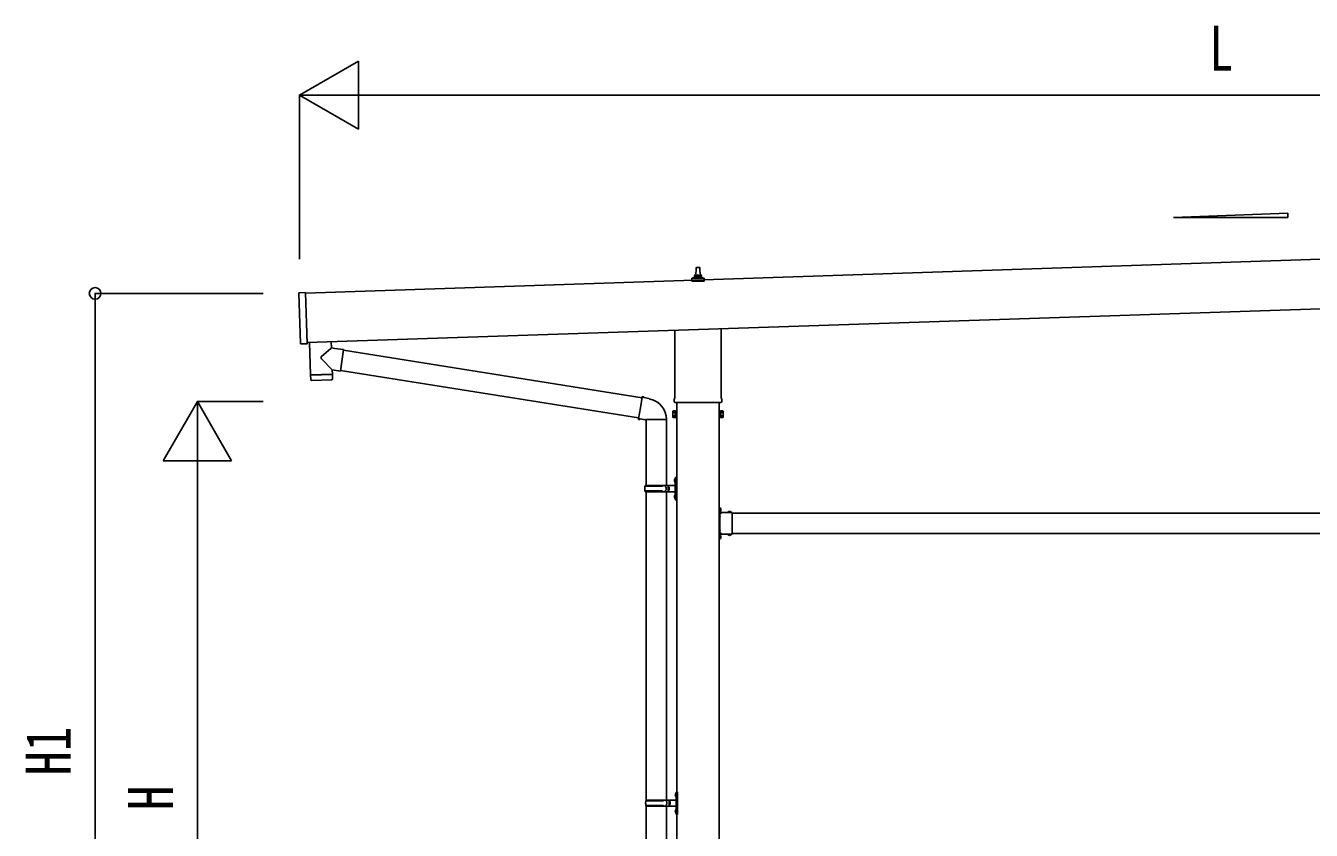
# Model space of a CAD drawing. Units: millimetres, scale not verified. Extents: x -16820 to 16820, y -11880 to 11880.
# Drawn here: x -4128 to -356, y -2420 to -60 of the extents above; entities that cross this region are included whole.
import ezdxf
from ezdxf.enums import TextEntityAlignment as Align

# ---------------------------------------------------------------- set-up
doc = ezdxf.new("R2010")
doc.units = ezdxf.units.MM
doc.header["$LTSCALE"] = 50
for name, color, linetype in [('0-4_YKK_13', 4, 'Continuous'), ('0-5_YKK_A1', 4, 'Continuous'), ('0-6_YKK_D', 6, 'Continuous')]:
    doc.layers.add(name, color=color, linetype=linetype)
doc.styles.add('ＭＳ ゴシック', font='')
doc.styles.get('ＭＳ ゴシック').set_extended_font_data('MS Gothic')

msp = doc.modelspace()

# ---------------------------------------------------------------- linework, layer by layer
at = {"layer": '0-4_YKK_13'}
for p, q in [((-2161.42, -793.74), (-2160.69, -770.21)), ((-2159.69, -769.24), (-2151.15, -769.24)), ((-2150.15, -770.21), (-2149.42, -793.74)), ((-2173.67, -809.24), (-2173.67, -801.53)), ((-2137.17, -809.24), (-2173.67, -809.24)), ((-2173.29, -800.74), (-2137.55, -800.74)), ((-2172.91, -800.55), (-2166.19, -798.92)), ((-2165.8, -798.74), (-2145.04, -798.74)), ((-2165.42, -797.95), (-2165.42, -793.74)), ((-2164.42, -793.74), (-2146.42, -793.74)), ((-2145.42, -797.95), (-2145.42, -793.74)), ((-2137.94, -800.55), (-2144.66, -798.92)), ((-2137.17, -809.24), (-2137.17, -801.53)), ((-3321.72, -992.84), (-3326.65, -844.92)), ((-3306.7, -843.25), (-3325.68, -843.89)), ((-2223.72, -1153.23), (-2223.72, -953.65)), ((-2087.12, -949.1), (-2087.12, -1153.23)), ((-3231.23, -987.24), (-3230.62, -1005.42)), ((-3195.02, -1010.48), (-3203.99, -1073.55)), ((-3195.28, -1012.31), (-2319.29, -1151.78)), ((-3228.47, -1070.07), (-3259.96, -1037.56)), ((-3292, -1085.21), (-3291.34, -1098.25)), ((-3287.53, -1084.06), (-3287.48, -1085.06)), ((-3232.57, -1082.23), (-3232.55, -1083.23)), ((-3228.47, -1070.07), (-3203.99, -1073.55)), ((-3228.47, -1070.07), (-3228.07, -1082.08)), ((-3203.73, -1071.72), (-2329.71, -1210.88)), ((-3230.73, -1099.18), (-3288.24, -1101.09)), ((-2318.97, -1149.96), (-2324.5, -1181.33)), ((-2318.97, -1149.96), (-2317.83, -1147.98)), ((-2317.83, -1147.98), (-2314.26, -1148.61)), ((-2314.26, -1148.61), (-2313.85, -1150.96)), ((-2299.33, -1153.78), (-2297.65, -1155.41)), ((-2297.65, -1155.41), (-2295.53, -1155.86)), ((-2225.42, -1162), (-2225.42, -1156.5)), ((-2087.48, -1165.5), (-2223.36, -1165.5)), ((-2085.42, -1156.5), (-2085.42, -1162)), ((-2330.03, -1212.7), (-2324.5, -1181.33)), ((-2229.42, -1191.5), (-2228.66, -1190.19)), ((-2229.42, -1191.5), (-2229.42, -1208.5)), ((-2222.42, -1195.09), (-2228.66, -1195.09)), ((-2222.42, -1204.91), (-2228.66, -1204.91)), ((-2088.42, -1195.09), (-2082.18, -1195.09)), ((-2088.42, -1204.91), (-2082.18, -1204.91)), ((-2081.42, -1191.5), (-2082.18, -1190.19)), ((-2081.42, -1191.5), (-2081.42, -1208.5)), ((-2330.03, -1212.7), (-2329.63, -1214.95)), ((-2330.03, -1212.7), (-2324.88, -1213.51)), ((-2329.63, -1214.95), (-2326.07, -1215.58)), ((-2326.07, -1215.58), (-2324.88, -1213.51)), ((-2324.88, -1213.51), (-2310.27, -1215.82)), ((-2310.27, -1215.82), (-2308.07, -1214.84)), ((-2247.77, -1215.24), (-2308.96, -1215.24)), ((-2307.92, -1215.24), (-2307.92, -1409)), ((-2247.92, -1215.24), (-2247.92, -1409)), ((-2229.42, -1208.5), (-2228.66, -1209.81)), ((-2222.42, -1209.81), (-2228.66, -1209.81)), ((-2219.92, -1209.2), (-2222.42, -1209.2)), ((-2090.92, -1209.2), (-2088.42, -1209.2)), ((-2088.42, -1209.81), (-2082.18, -1209.81)), ((-2081.42, -1208.5), (-2082.18, -1209.81)), ((-2224.22, -1391.85), (-2222.18, -1392.85)), ((-2222.95, -1389.85), (-2222.32, -1389.85)), ((-2222.95, -1389.85), (-2222.95, -1398.15)), ((-2222.32, -1389.85), (-2222.32, -1398.15)), ((-2222.32, -1389.85), (-2221.92, -1390.25)), ((-2222.18, -1392.85), (-2221.57, -1394)), ((-2221.92, -1386), (-2218.92, -1384.5)), ((-2221.92, -1386), (-2221.92, -1418)), ((-2221.92, -1390.25), (-2221.92, -1397.75)), ((-2218.92, -1384.5), (-2218.92, -1418)), ((-2218.92, -1384.5), (-2217.92, -1384.5)), ((-2217.92, -1384.5), (-2217.92, -1418)), ((-2310.92, -1411), (-2260.59, -1411)), ((-2310.92, -1425), (-2260.59, -1425)), ((-2309.92, -1409), (-2223.92, -1409)), ((-2309.92, -1409), (-2309.92, -1411)), ((-2309.92, -1427), (-2309.92, -1425)), ((-2309.92, -1427), (-2223.92, -1427)), ((-2307.92, -1427), (-2307.92, -2331.5)), ((-2250.92, -1409), (-2250.92, -1413.5)), ((-2250.92, -1413.5), (-2248.92, -1413.5)), ((-2250.92, -1427), (-2250.92, -1422.5)), ((-2250.92, -1422.5), (-2248.92, -1422.5)), ((-2248.92, -1413.5), (-2248.92, -1418)), ((-2248.92, -1422.5), (-2248.92, -1418)), ((-2247.92, -1427), (-2247.92, -2331.5)), ((-2242.92, -1409), (-2242.92, -1418)), ((-2242.92, -1413.5), (-2239.92, -1413.5)), ((-2242.92, -1427), (-2242.92, -1418)), ((-2242.92, -1422.5), (-2239.92, -1422.5)), ((-2239.92, -1413.5), (-2239.92, -1418)), ((-2239.92, -1422.5), (-2239.92, -1418)), ((-2222.95, -1398.15), (-2222.32, -1398.15)), ((-2222.32, -1398.15), (-2221.92, -1397.75)), ((-2221.92, -1450), (-2221.92, -1418)), ((-2218.92, -1451.5), (-2218.92, -1418)), ((-2217.92, -1451.5), (-2217.92, -1418)), ((-2224.22, -1439.85), (-2222.18, -1440.85)), ((-2222.95, -1437.85), (-2222.32, -1437.85)), ((-2222.95, -1437.85), (-2222.95, -1446.15)), ((-2222.95, -1446.15), (-2222.32, -1446.15)), ((-2222.32, -1437.85), (-2222.32, -1446.15)), ((-2222.32, -1437.85), (-2221.92, -1438.25)), ((-2222.32, -1446.15), (-2221.92, -1445.75)), ((-2222.18, -1440.85), (-2221.57, -1442)), ((-2221.92, -1438.25), (-2221.92, -1445.75)), ((-2221.92, -1450), (-2218.92, -1451.5)), ((-2218.92, -1451.5), (-2217.92, -1451.5)), ((-2091.32, -1472.5), (-2092.92, -1472.5)), ((-2092.92, -1477), (-2091.32, -1477)), ((-2091.32, -1478), (-2092.92, -1478)), ((-2087.22, -1480), (-2092.92, -1480)), ((-2091.32, -1482), (-2092.92, -1482)), ((-2092.92, -1483), (-2091.32, -1483)), ((-2091.32, -1489.46), (-2091.32, -1472.5)), ((-2091.32, -1475.97), (-2091.32, -1484.04)), ((-2091.32, -1478.87), (-2088.66, -1477.55)), ((-2091.32, -1481.13), (-2088.66, -1482.45)), ((-2054.92, -1487.9), (-2091.32, -1487.9)), ((-2090.92, -1489.5), (-2087.92, -1489.5)), ((-2090.92, -1498.29), (-2090.92, -1491.5)), ((-2090.92, -1540.29), (-2090.92, -1499.71)), ((-2090.46, -1475.27), (-2090.62, -1475.27)), ((-2090.46, -1484.74), (-2090.62, -1484.74)), ((-2067.66, -1487.04), (-2067.66, -1487.2)), ((-2058.89, -1487.9), (-2066.96, -1487.9)), ((-2064.05, -1487.9), (-2065.37, -1485.24)), ((-2061.8, -1487.9), (-2060.47, -1485.24)), ((-2058.19, -1487.04), (-2058.19, -1487.2)), ((-2054.92, -1498.29), (-2054.92, -1487.9)), ((-2054.92, -1540.29), (-2054.92, -1499.71)), ((-2090.92, -1548.5), (-2090.92, -1541.71)), ((-2054.92, -1552.1), (-2054.92, -1541.71)), ((-2091.32, -1558), (-2092.92, -1558)), ((-2091.32, -1562), (-2092.92, -1562)), ((-2091.32, -1567.5), (-2092.92, -1567.5)), ((-2091.32, -1567.5), (-2091.32, -1550.54)), ((-2054.92, -1552.1), (-2091.32, -1552.1)), ((-2091.32, -1555.97), (-2091.32, -1564.04)), ((-2091.32, -1558.87), (-2088.66, -1557.55)), ((-2091.32, -1561.13), (-2088.66, -1562.45)), ((-2087.92, -1550.5), (-2090.92, -1550.5)), ((-2090.46, -1555.27), (-2090.62, -1555.27)), ((-2090.46, -1564.74), (-2090.62, -1564.74)), ((-2067.66, -1552.96), (-2067.66, -1552.8)), ((-2058.89, -1552.1), (-2066.96, -1552.1)), ((-2064.05, -1552.1), (-2065.37, -1554.76)), ((-2061.8, -1552.1), (-2060.47, -1554.76)), ((-2058.19, -1552.96), (-2058.19, -1552.8)), ((-2308.42, -2333.5), (-2258.09, -2333.5)), ((-2307.42, -2331.5), (-2221.42, -2331.5)), ((-2307.42, -2331.5), (-2307.42, -2333.5)), ((-2248.42, -2331.5), (-2248.42, -2336)), ((-2248.42, -2336), (-2246.42, -2336)), ((-2246.42, -2336), (-2246.42, -2340.5)), ((-2240.42, -2331.5), (-2240.42, -2340.5)), ((-2240.42, -2336), (-2237.42, -2336)), ((-2237.42, -2336), (-2237.42, -2340.5)), ((-2221.72, -2314.35), (-2219.68, -2315.35)), ((-2220.45, -2312.35), (-2219.82, -2312.35)), ((-2220.45, -2312.35), (-2220.45, -2320.65)), ((-2220.45, -2320.65), (-2219.82, -2320.65)), ((-2219.82, -2312.35), (-2219.82, -2320.65)), ((-2219.82, -2312.35), (-2219.42, -2312.75)), ((-2219.82, -2320.65), (-2219.42, -2320.25)), ((-2219.68, -2315.35), (-2219.07, -2316.5)), ((-2219.42, -2308.5), (-2216.42, -2307)), ((-2219.42, -2308.5), (-2219.42, -2340.5)), ((-2219.42, -2312.75), (-2219.42, -2320.25)), ((-2216.42, -2307), (-2216.42, -2340.5)), ((-2216.42, -2307), (-2215.42, -2307)), ((-2215.42, -2307), (-2215.42, -2340.5)), ((-2308.42, -2347.5), (-2258.09, -2347.5)), ((-2307.92, -2349.49), (-2307.92, -3254)), ((-2307.42, -2349.5), (-2307.42, -2347.5)), ((-2307.42, -2349.5), (-2221.42, -2349.5)), ((-2248.42, -2349.5), (-2248.42, -2345)), ((-2248.42, -2345), (-2246.42, -2345)), ((-2247.92, -2349.49), (-2247.92, -3254)), ((-2246.42, -2345), (-2246.42, -2340.5)), ((-2240.42, -2349.5), (-2240.42, -2340.5)), ((-2240.42, -2345), (-2237.42, -2345)), ((-2237.42, -2345), (-2237.42, -2340.5)), ((-2221.72, -2362.35), (-2219.68, -2363.35)), ((-2220.45, -2360.35), (-2219.82, -2360.35)), ((-2220.45, -2360.35), (-2220.45, -2368.65)), ((-2220.45, -2368.65), (-2219.82, -2368.65)), ((-2219.82, -2360.35), (-2219.82, -2368.65)), ((-2219.82, -2360.35), (-2219.42, -2360.75)), ((-2219.82, -2368.65), (-2219.42, -2368.25)), ((-2219.68, -2363.35), (-2219.07, -2364.5)), ((-2219.42, -2372.5), (-2219.42, -2340.5)), ((-2219.42, -2360.75), (-2219.42, -2368.25)), ((-2219.42, -2372.5), (-2216.42, -2374)), ((-2216.42, -2374), (-2216.42, -2340.5)), ((-2216.42, -2374), (-2215.42, -2374)), ((-2215.42, -2374), (-2215.42, -2340.5))]:
    msp.add_line(p, q, dxfattribs=at)
for points in [[(-3306.7, -843.25), (-3301.7, -993.17), (-3320.68, -993.8)], [(-3295.19, -989.37), (-3292.03, -1084.21), (-3228.07, -1082.08)], [(-3230.62, -1005.42), (-3232.71, -1007.19), (-3259.93, -1030.22)], [(-3195.02, -1010.48), (-3220.94, -1006.8), (-3230.62, -1005.42)], [(-3227.83, -1096.13), (-3228.03, -1083.08), (-3292, -1085.21)], [(-2318.97, -1149.96), (-2313.85, -1150.96), (-2299.33, -1153.78)], [(-2222.42, -1209.81), (-2222.42, -1190.19), (-2228.66, -1190.19)], [(-2222.42, -1209.2), (-2222.42, -1190.8), (-2219.92, -1190.8)], [(-2088.42, -1209.2), (-2088.42, -1190.8), (-2090.92, -1190.8)], [(-2088.42, -1209.81), (-2088.42, -1190.19), (-2082.18, -1190.19)], [(-2224.22, -1396.15), (-2222.18, -1395.15), (-2221.57, -1394)], [(-2224.22, -1444.15), (-2222.18, -1443.15), (-2221.57, -1442)], [(-2092.92, -1487.5), (-2092.92, -1481.5), (-2092.92, -1478.5), (-2092.92, -1472.5)], [(-2090.92, -1491.5), (-2087.92, -1491.5), (-2087.92, -1487.9)], [(-2092.92, -1567.5), (-2092.92, -1561.5), (-2092.92, -1558.5), (-2092.92, -1552.5)], [(-2090.92, -1548.5), (-2087.92, -1548.5), (-2087.92, -1552.1)], [(-2221.72, -2318.65), (-2219.68, -2317.65), (-2219.07, -2316.5)], [(-2221.72, -2366.65), (-2219.68, -2365.65), (-2219.07, -2364.5)]]:
    msp.add_lwpolyline(points, dxfattribs=at)
for points in [[(-2219.92, -1210.5), (-2219.92, -1189.5), (-2217.92, -1189.5), (-2217.92, -1210.5)], [(-2090.92, -1210.5), (-2090.92, -1189.5), (-2092.92, -1189.5), (-2092.92, -1210.5)]]:
    msp.add_lwpolyline(points, close=True, dxfattribs=at)
for centre, radius, start, end in [((-2161.34, -794.37), 4.13, 90, 171.17633), ((-2159.69, -770.24), 1, 90, 178.60509), ((-2152.09, -793.74), 4.83, 133.60282, 180), ((-2158.75, -793.74), 4.83, 0, 46.39718), ((-2151.15, -770.24), 1, 1.39491, 90), ((-2149.51, -794.37), 4.13, 8.82367, 90), ((-2172.67, -801.53), 1, 103.62699, 180), ((-2166.42, -797.95), 1, 283.62699, 0), ((-2164.42, -794.74), 1, 90, 180), ((-2146.42, -794.74), 1, 0, 90), ((-2144.42, -797.95), 1, 180, 256.37301), ((-2138.17, -801.53), 1, 0, 76.37301), ((-3325.65, -844.89), 1, 91.90915, 181.90915), ((-3320.72, -992.8), 1, 181.90915, 271.90915), ((-3256.55, -1033.91), 5, 132.56466, 226.88314), ((-3288.34, -1098.09), 3, 182.90915, 271.95747), ((-3230.83, -1096.18), 3, 271.90915, 0.90915), ((-2308.07, -1214.84), 60.3, 359.62495, 78), ((-2221.42, -1156.5), 4, 125.09963, 180), ((-2221.42, -1162), 4, 180, 194.47751), ((-2221.42, -1162), 4, 194.47751, 241.04498), ((-2089.42, -1162), 4, 298.95502, 345.52249), ((-2089.42, -1156.5), 4, 0, 54.90037), ((-2089.42, -1162), 4, 345.52249, 0), ((-2225.08, -1192.64), 4.34, 145.61575, 214.38425), ((-2213.18, -1200), 16.24, 162.41205, 197.58795), ((-2225.08, -1207.36), 4.34, 145.61575, 214.38425), ((-2085.77, -1192.64), 4.34, 325.61575, 34.38425), ((-2097.66, -1200), 16.24, 342.41205, 17.58795), ((-2085.77, -1207.36), 4.34, 325.61575, 34.38425), ((-2218.62, -1394), 6, 136.21765, 223.78235), ((-2262.17, -1418), 49.25, 171.82876, 180.00002), ((-2262.17, -1418), 49.25, 180.00002, 188.17127), ((-2260.59, -1409), 2, 270, 359.99998), ((-2260.59, -1427), 2, 0.00005, 90.00004), ((-2223.92, -1407), 2, 270, 359.99998), ((-2223.92, -1429), 2, 0.00005, 90.00004), ((-2218.62, -1442), 6, 136.21765, 223.78235), ((-2090.92, -1487.5), 2, 180, 270), ((-2090.62, -1475.97), 0.7, 90, 180), ((-2090.62, -1484.04), 0.7, 180, 270), ((-2091.62, -1499), 1, 314.427, 45.573), ((-2090.46, -1476.13), 0.862, 39.12355, 90), ((-2090.46, -1483.87), 0.862, 270, 320.87645), ((-2095.22, -1480), 7, 0, 39.12355), ((-2095.22, -1480), 7, 320.87645, 0), ((-2066.96, -1487.2), 0.7, 180, 270), ((-2066.79, -1487.04), 0.862, 129.12355, 180), ((-2062.92, -1491.8), 7, 90, 129.12355), ((-2062.92, -1491.8), 7, 50.87645, 90), ((-2058.89, -1487.2), 0.7, 270, 0), ((-2059.05, -1487.04), 0.862, 0, 50.87645), ((-2054.22, -1499), 1, 134.427, 225.573), ((-2091.62, -1541), 1, 314.427, 45.573), ((-2054.22, -1541), 1, 134.427, 225.573), ((-2090.92, -1552.5), 2, 90, 180), ((-2090.62, -1555.97), 0.7, 90, 180), ((-2090.62, -1564.04), 0.7, 180, 270), ((-2090.46, -1556.13), 0.862, 39.12355, 90), ((-2090.46, -1563.87), 0.862, 270, 320.87645), ((-2095.22, -1560), 7, 0, 39.12355), ((-2095.22, -1560), 7, 320.87645, 0), ((-2066.96, -1552.8), 0.7, 90, 180), ((-2066.79, -1552.96), 0.862, 180, 230.87645), ((-2062.92, -1548.2), 7, 230.87645, 270), ((-2062.92, -1548.2), 7, 270, 309.12355), ((-2058.89, -1552.8), 0.7, 0, 90), ((-2059.05, -1552.96), 0.862, 309.12355, 0), ((-2259.67, -2340.5), 49.25, 171.82876, 180.00002), ((-2258.09, -2331.5), 2, 270, 359.99998), ((-2216.12, -2316.5), 6, 136.21765, 223.78235), ((-2221.42, -2329.5), 2, 270, 359.99998), ((-2259.67, -2340.5), 49.25, 180.00002, 188.17127), ((-2258.09, -2349.5), 2, 0.00005, 90.00004), ((-2216.12, -2364.5), 6, 136.21765, 223.78235), ((-2221.42, -2351.5), 2, 0.00005, 90.00004)]:
    msp.add_arc(centre, radius, start, end, dxfattribs=at)
at = {"layer": '0-5_YKK_A1'}
for p, q in [((-760.74, -622.81), (-424.74, -610.4)), ((-424.74, -622.81), (-760.74, -622.81)), ((-424.74, -610.4), (-424.74, -622.81)), ((2085.42, -664.97), (-3306.65, -844.67)), ((-3301.82, -989.59), (2090.25, -809.86)), ((-2217.92, -1165.5), (-2217.92, -3963)), ((-2092.92, -3963), (-2092.92, -1165.5)), ((-2054.92, -1490), (844.08, -1490)), ((-2087.92, -1550), (-2092.42, -1550)), ((-2054.92, -1550), (844.08, -1550))]:
    msp.add_line(p, q, dxfattribs=at)
msp.add_lwpolyline([(-2087.92, -1490), (-2092.42, -1490), (-2092.42, -1550)], dxfattribs=at)
at = {"layer": '0-6_YKK_D'}
for p, q in [((-3324.12, -263.89), (-3150.91, -163.89)), ((-3150.91, -363.89), (-3150.91, -163.89)), ((-3324.12, -745.2), (-3324.12, -262.89)), ((-3324.12, -263.89), (-3150.91, -363.89)), ((-3324.12, -263.89), (-2977.71, -263.89)), ((1907.73, -263.89), (-3124.12, -263.89)), ((-3431.48, -845.39), (-3925.12, -845.39)), ((-3924.12, -3463), (-3924.12, -845.39)), ((-3624.12, -1163), (-3724.12, -1336.21)), ((-3431.48, -1163), (-3625.12, -1163)), ((-3624.12, -1163), (-3524.12, -1336.21)), ((-3624.12, -1163), (-3624.12, -1509.41)), ((-3724.12, -1336.21), (-3524.12, -1336.21)), ((-3624.12, -3263), (-3624.12, -1363))]:
    msp.add_line(p, q, dxfattribs=at)
msp.add_circle((-3924.12, -845.39), 17, dxfattribs=at)

# ---------------------------------------------------------------- texts
at = {"layer": '0-6_YKK_D', "style": 'ＭＳ ゴシック', "width": 0.8}
msp.add_text('L', height=132, dxfattribs=at).set_placement((-656.19, -231.89), align=Align.BOTTOM_LEFT)
for s, p in [('H1', (-3956.12, -2259.79)), ('H', (-3656.12, -2361))]:
    msp.add_text(s, height=132, rotation=90, dxfattribs=at).set_placement(p, align=Align.BOTTOM_LEFT)

doc.saveas('drawing.dxf')
